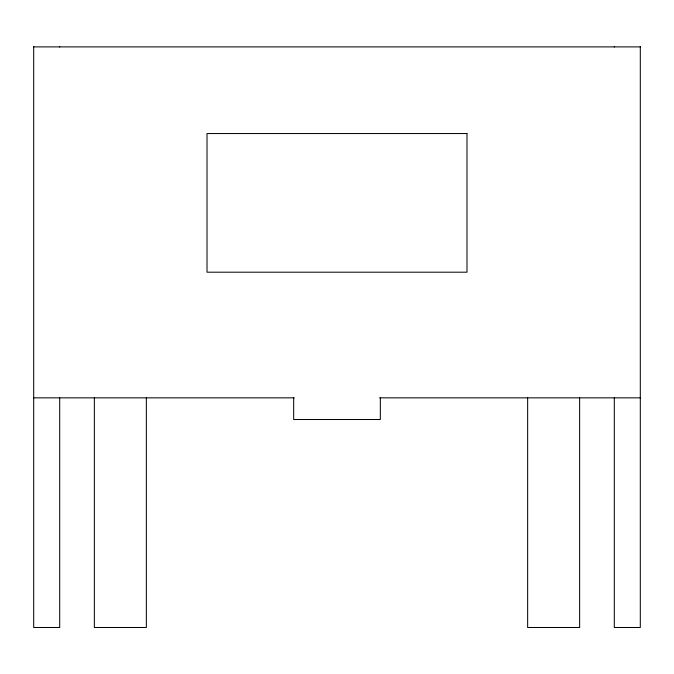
<?xml version="1.0" encoding="UTF-8"?>
<svg xmlns="http://www.w3.org/2000/svg" width="674" height="674" viewBox="0 0 674 674"><rect width="100%" height="100%" fill="white"/><g stroke="black" fill="none" stroke-linecap="round" stroke-linejoin="round"><path stroke-width="1.01" d="M33.7 46.894L640.3 46.894M33.7 397.854L294.37 397.854M379.631 397.854L640.3 397.854M640.3 46.506L640.3 627.494L614.3 627.494L614.3 397.719M614.3 46.506L614.3 47.037M579.64 397.854L579.64 627.494L527.649 627.494L527.649 397.854M380.33 397.854L380.33 419.514L293.67 419.514L293.67 397.854M146.351 397.854L146.351 627.494L94.36 627.494L94.36 397.854M59.7 46.506L59.7 47.037M59.7 397.719L59.7 627.494L33.7 627.494L33.7 46.506M466.989 133.545L207.011 133.545L207.011 272.195L466.989 272.195L466.989 133.545"/></g></svg>
